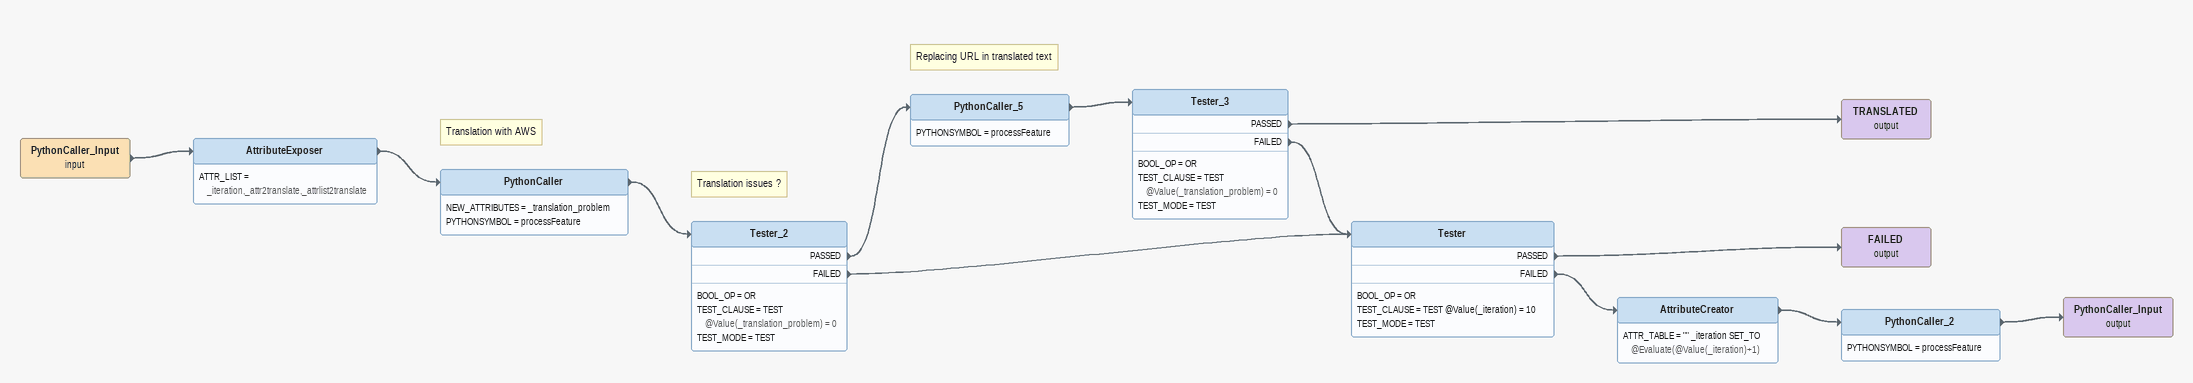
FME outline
PythonCaller_Input (input)
    -> AttributeExposer
AttributeExposer
    ATTR_LIST = _iteration,_attr2translate,_attrlist2translate
    -> PythonCaller
Note: Translation with AWS
PythonCaller
    NEW_ATTRIBUTES = _translation_problem
    PYTHONSYMBOL = processFeature
    -> Tester_2
Note: Translation issues ?
Tester_2
    BOOL_OP = OR
    TEST_CLAUSE = TEST @Value(_translation_problem) = 0
    TEST_MODE = TEST
    PASSED -> PythonCaller_5
    FAILED -> Tester
Note: Replacing URL in translated text
PythonCaller_5
    PYTHONSYMBOL = processFeature
    -> Tester_3
Tester_3
    BOOL_OP = OR
    TEST_CLAUSE = TEST @Value(_translation_problem) = 0
    TEST_MODE = TEST
    PASSED -> TRANSLATED (output)
    FAILED -> Tester
TRANSLATED (output)
Tester
    BOOL_OP = OR
    TEST_CLAUSE = TEST @Value(_iteration) = 10
    TEST_MODE = TEST
    PASSED -> FAILED (output)
    FAILED -> AttributeCreator
FAILED (output)
AttributeCreator
    ATTR_TABLE = "" _iteration SET_TO @Evaluate(@Value(_iteration)+1)
    -> PythonCaller_2
PythonCaller_2
    PYTHONSYMBOL = processFeature
    -> PythonCaller_Input (output)
PythonCaller_Input (output)
